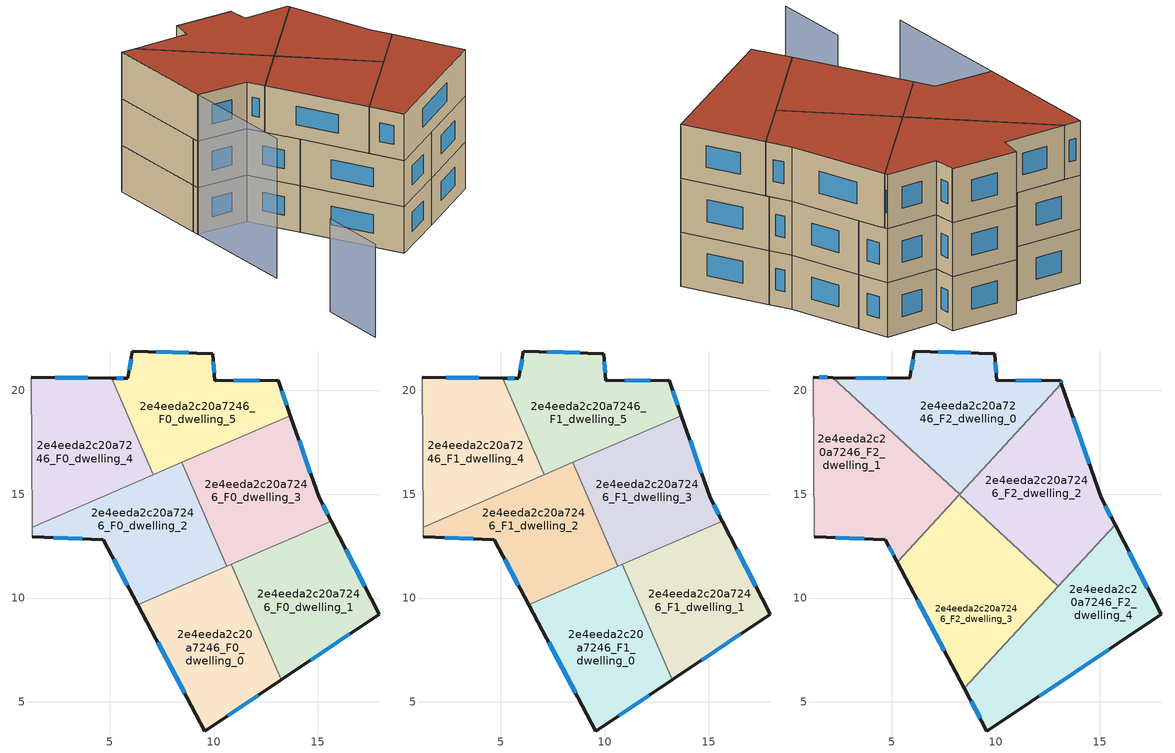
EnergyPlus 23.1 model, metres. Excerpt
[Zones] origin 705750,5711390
2e4eeda2c20a7246_F0_dwelling_0
 floor ground (EU_floor_Construction): 10.85,11.63 13.25,6.06 9.57,3.6 6.34,9.68 z0
 wall outside (EU_wall_Construction): 6.34,9.68 9.57,3.6 13.25,6.06 z0:3
 wall to 2e4eeda2c20a7246_F0_dwelling_1 (EU_wall_Construction): 13.25,6.06 10.85,11.63 z0:3
 wall to 2e4eeda2c20a7246_F0_dwelling_2 (EU_wall_Construction): 10.62,11.53 6.34,9.68 z0:3
 wall to 2e4eeda2c20a7246_F0_dwelling_3 (EU_wall_Construction): 10.85,11.63 10.62,11.53 z0:3
 window (EU_Window_Construction): 10.67,4.34 12.15,5.32 / 7.31,7.86 8.61,5.42 z0.9:2.1
2e4eeda2c20a7246_F0_dwelling_1
 floor ground (EU_floor_Construction): 15.65,13.7 17.96,9.22 13.25,6.06 10.85,11.63 z0
 wall outside (EU_wall_Construction): 13.25,6.06 17.96,9.22 15.65,13.7 z0:3
 wall to 2e4eeda2c20a7246_F0_dwelling_3 (EU_wall_Construction): 15.65,13.7 10.85,11.63 z0:3
 window (EU_Window_Construction): 17.27,10.56 16.34,12.36 / 14.66,7.01 16.55,8.27 z0.9:2.1
2e4eeda2c20a7246_F0_dwelling_2
 floor ground (EU_floor_Construction): 8.47,16.53 10.62,11.53 6.34,9.68 4.68,12.81 1.26,12.96 1.26,13.42 z0
 wall outside (EU_wall_Construction): 1.26,12.96 4.68,12.81 6.34,9.68 z0:3
 wall adiabatic (EU_wall_Construction): 1.26,13.42 1.26,12.96 z0:3
 wall to 2e4eeda2c20a7246_F0_dwelling_3 (EU_wall_Construction): 10.62,11.53 8.47,16.53 z0:3
 wall to 2e4eeda2c20a7246_F0_dwelling_4 (EU_wall_Construction): 7.09,15.94 1.26,13.42 z0:3
 wall to 2e4eeda2c20a7246_F0_dwelling_5 (EU_wall_Construction): 8.47,16.53 7.09,15.94 z0:3
 window (EU_Window_Construction): 5.17,11.87 5.84,10.62 / 2.28,12.91 3.65,12.85 z0.9:2.1
2e4eeda2c20a7246_F0_dwelling_3
 floor ground (EU_floor_Construction): 13.69,18.79 15.07,14.83 15.65,13.7 10.62,11.53 8.47,16.53 z0
 wall outside (EU_wall_Construction): 15.65,13.7 15.07,14.83 13.69,18.79 z0:3
 wall to 2e4eeda2c20a7246_F0_dwelling_5 (EU_wall_Construction): 13.69,18.79 8.47,16.53 z0:3
 window (EU_Window_Construction): 14.65,16.02 14.1,17.6 / 15.48,14.04 15.24,14.49 z0.9:2.1
2e4eeda2c20a7246_F0_dwelling_4
 floor ground (EU_floor_Construction): 5.09,20.58 7.09,15.94 1.26,13.42 1.21,20.63 z0
 wall outside (EU_wall_Construction): 5.09,20.58 1.21,20.63 z0:3
 wall to 2e4eeda2c20a7246_F0_dwelling_5 (EU_wall_Construction): 7.09,15.94 5.09,20.58 z0:3
 wall adiabatic (EU_wall_Construction): 1.21,20.63 1.26,13.42 z0:3
 window (EU_Window_Construction): 3.93,20.6 2.37,20.62 z0.9:2.1
2e4eeda2c20a7246_F0_dwelling_5
 floor ground (EU_floor_Construction): 13.1,20.49 13.69,18.79 7.09,15.94 5.09,20.58 5.86,20.58 6.08,21.9 9.95,21.76 10.04,20.47 z0
 wall outside (EU_wall_Construction): 13.69,18.79 13.1,20.49 10.04,20.47 9.95,21.76 6.08,21.9 5.86,20.58 5.09,20.58 z0:3
 window (EU_Window_Construction): 13.51,19.3 13.28,19.98 / 5.63,20.58 5.32,20.58 / 6.02,21.5 5.93,20.97 / 8.79,21.8 7.24,21.86 / 10.02,20.85 9.98,21.38 / 12.19,20.48 10.96,20.47 z0.9:2.1
2e4eeda2c20a7246_F1_dwelling_0
 floor to 2e4eeda2c20a7246_F0_dwelling_0 (EU_floor_Construction): 10.85,11.63 13.25,6.06 9.57,3.6 6.34,9.68 z3
 wall outside (EU_wall_Construction): 6.34,9.68 9.57,3.6 13.25,6.06 z3:6
 wall to 2e4eeda2c20a7246_F1_dwelling_1 (EU_wall_Construction): 13.25,6.06 10.85,11.63 z3:6
 wall to 2e4eeda2c20a7246_F1_dwelling_2 (EU_wall_Construction): 10.62,11.53 6.34,9.68 z3:6
 wall to 2e4eeda2c20a7246_F1_dwelling_3 (EU_wall_Construction): 10.85,11.63 10.62,11.53 z3:6
 window (EU_Window_Construction): 10.67,4.34 12.15,5.32 / 7.31,7.86 8.61,5.42 z3.9:5.1
2e4eeda2c20a7246_F1_dwelling_1
 floor to 2e4eeda2c20a7246_F0_dwelling_1 (EU_floor_Construction): 15.65,13.7 17.96,9.22 13.25,6.06 10.85,11.63 z3
 wall outside (EU_wall_Construction): 13.25,6.06 17.96,9.22 15.65,13.7 z3:6
 wall to 2e4eeda2c20a7246_F1_dwelling_3 (EU_wall_Construction): 15.65,13.7 10.85,11.63 z3:6
 window (EU_Window_Construction): 17.27,10.56 16.34,12.36 / 14.66,7.01 16.55,8.27 z3.9:5.1
 ceiling adiabatic (EU_roof_Construction): 17.96,9.22 15.65,13.7 10.85,11.63 11.54,11.93 13.02,10.57 11.85,9.31 15.74,13.52 z6
2e4eeda2c20a7246_F1_dwelling_2
 floor to 2e4eeda2c20a7246_F0_dwelling_2 (EU_floor_Construction): 8.47,16.53 10.62,11.53 6.34,9.68 4.68,12.81 1.26,12.96 1.26,13.42 z3
 wall outside (EU_wall_Construction): 1.26,12.96 4.68,12.81 6.34,9.68 z3:6
 wall adiabatic (EU_wall_Construction): 1.26,13.42 1.26,12.96 z3:6
 wall to 2e4eeda2c20a7246_F1_dwelling_3 (EU_wall_Construction): 10.62,11.53 8.47,16.53 z3:6
 wall to 2e4eeda2c20a7246_F1_dwelling_4 (EU_wall_Construction): 7.09,15.94 1.26,13.42 z3:6
 wall to 2e4eeda2c20a7246_F1_dwelling_5 (EU_wall_Construction): 8.47,16.53 7.09,15.94 z3:6
 window (EU_Window_Construction): 5.17,11.87 5.84,10.62 / 2.28,12.91 3.65,12.85 z3.9:5.1
 ceiling adiabatic (EU_roof_Construction): 8.26,14.99 8.85,15.64 8.47,16.53 7.19,15.98 z6
2e4eeda2c20a7246_F1_dwelling_3
 floor to 2e4eeda2c20a7246_F0_dwelling_3 (EU_floor_Construction): 13.69,18.79 15.07,14.83 15.65,13.7 10.62,11.53 8.47,16.53 z3
 wall outside (EU_wall_Construction): 15.65,13.7 15.07,14.83 13.69,18.79 z3:6
 wall to 2e4eeda2c20a7246_F1_dwelling_5 (EU_wall_Construction): 13.69,18.79 8.47,16.53 z3:6
 window (EU_Window_Construction): 14.65,16.02 14.1,17.6 / 15.48,14.04 15.24,14.49 z3.9:5.1
 ceiling adiabatic (EU_roof_Construction): 8.85,15.64 10.47,17.4 8.47,16.53 z6
2e4eeda2c20a7246_F1_dwelling_4
 floor to 2e4eeda2c20a7246_F0_dwelling_4 (EU_floor_Construction): 5.09,20.58 7.09,15.94 1.26,13.42 1.21,20.63 z3
 wall outside (EU_wall_Construction): 5.09,20.58 1.21,20.63 z3:6
 wall to 2e4eeda2c20a7246_F1_dwelling_5 (EU_wall_Construction): 7.09,15.94 5.09,20.58 z3:6
 wall adiabatic (EU_wall_Construction): 1.21,20.63 1.26,13.42 z3:6
 window (EU_Window_Construction): 3.93,20.6 2.37,20.62 z3.9:5.1
2e4eeda2c20a7246_F1_dwelling_5
 floor to 2e4eeda2c20a7246_F0_dwelling_5 (EU_floor_Construction): 13.1,20.49 13.69,18.79 7.09,15.94 5.09,20.58 5.86,20.58 6.08,21.9 9.95,21.76 10.04,20.47 z3
 wall outside (EU_wall_Construction): 13.69,18.79 13.1,20.49 10.04,20.47 9.95,21.76 6.08,21.9 5.86,20.58 5.09,20.58 z3:6
 window (EU_Window_Construction): 13.51,19.3 13.28,19.98 / 5.63,20.58 5.32,20.58 / 6.02,21.5 5.93,20.97 / 8.79,21.8 7.24,21.86 / 10.02,20.85 9.98,21.38 / 12.19,20.48 10.96,20.47 z3.9:5.1
2e4eeda2c20a7246_F2_dwelling_0
 floor to 2e4eeda2c20a7246_F1_dwelling_5 (EU_floor_Construction): 13.1,20.49 13.16,20.31 10.47,17.4 7.19,15.98 7,16.15 5.09,20.58 5.86,20.58 6.08,21.9 9.95,21.76 10.04,20.47 z6
 floor adiabatic (EU_floor_Construction): 10.47,17.4 8.26,14.99 7.19,15.98 z6
 floor to 2e4eeda2c20a7246_F1_dwelling_4 (EU_floor_Construction): 5.09,20.58 7,16.15 2.15,20.62 z6
 wall outside (EU_wall_Construction): 13.16,20.31 13.1,20.49 10.04,20.47 9.95,21.73 9.95,21.76 6.08,21.9 5.86,20.58 2.15,20.62 z6:9
 wall to 2e4eeda2c20a7246_F2_dwelling_1 (EU_wall_Construction): 2.15,20.62 8.26,14.99 z6:9
 wall to 2e4eeda2c20a7246_F2_dwelling_2 (EU_wall_Construction): 8.26,14.99 13.16,20.31 z6:9
 window (EU_Window_Construction): 12.19,20.48 10.96,20.47 / 13.14,20.37 13.12,20.44 / 4.75,20.59 3.26,20.61 / 6.02,21.5 5.93,20.97 / 8.79,21.8 7.24,21.86 / 10.02,20.84 9.98,21.35 z6.9:8.1
 roof outside (EU_roof_Construction): 8.26,14.99 13.16,20.31 13.1,20.49 10.04,20.47 9.95,21.73 9.95,21.76 6.08,21.9 5.86,20.58 2.15,20.62 z9
2e4eeda2c20a7246_F2_dwelling_1
 floor to 2e4eeda2c20a7246_F1_dwelling_4 (EU_floor_Construction): 7,16.15 7.09,15.94 1.26,13.42 1.21,20.63 2.15,20.62 z6
 floor to 2e4eeda2c20a7246_F1_dwelling_5 (EU_floor_Construction): 7.19,15.98 7.09,15.94 7,16.15 z6
 floor to 2e4eeda2c20a7246_F1_dwelling_2 (EU_floor_Construction): 8.26,14.99 5.25,11.73 4.68,12.81 1.26,12.96 1.26,13.42 7.19,15.98 z6
 wall outside (EU_wall_Construction): 1.26,12.96 4.68,12.81 5.25,11.73 / 2.15,20.62 1.21,20.63 z6:9
 wall adiabatic (EU_wall_Construction): 1.21,20.63 1.26,12.96 z6:9
 wall to 2e4eeda2c20a7246_F2_dwelling_3 (EU_wall_Construction): 5.25,11.73 8.24,14.97 z6:9
 wall to 2e4eeda2c20a7246_F2_dwelling_2 (EU_wall_Construction): 8.24,14.97 8.26,14.99 z6:9
 window (EU_Window_Construction): 2.28,12.91 3.65,12.85 / 1.87,20.62 1.49,20.63 / 4.85,12.49 5.08,12.05 z6.9:8.1
 roof outside (EU_roof_Construction): 5.25,11.73 8.26,14.99 2.15,20.62 1.21,20.63 1.26,12.96 4.68,12.81 z9
2e4eeda2c20a7246_F2_dwelling_2
 floor to 2e4eeda2c20a7246_F1_dwelling_2 (EU_floor_Construction): 8.85,15.64 9.73,13.6 8.24,14.97 z6
 floor to 2e4eeda2c20a7246_F1_dwelling_3 (EU_floor_Construction): 13.69,18.79 15.07,14.83 15.65,13.7 11.54,11.93 9.73,13.6 8.85,15.64 10.47,17.4 z6
 floor to 2e4eeda2c20a7246_F1_dwelling_5 (EU_floor_Construction): 13.16,20.31 13.69,18.79 10.47,17.4 z6
 floor adiabatic (EU_floor_Construction): 15.65,13.7 15.74,13.52 13.02,10.57 11.54,11.93 z6
 wall outside (EU_wall_Construction): 15.74,13.53 15.07,14.83 13.16,20.31 z6:9
 wall to 2e4eeda2c20a7246_F2_dwelling_3 (EU_wall_Construction): 8.24,14.97 13.02,10.57 z6:9
 wall to 2e4eeda2c20a7246_F2_dwelling_4 (EU_wall_Construction): 13.02,10.57 15.74,13.53 z6:9
 window (EU_Window_Construction): 14.5,16.47 13.73,18.67 / 15.54,13.92 15.27,14.44 z6.9:8.1
 roof outside (EU_roof_Construction): 13.02,10.57 15.74,13.53 15.07,14.83 13.16,20.31 8.24,14.97 z9
2e4eeda2c20a7246_F2_dwelling_3
 floor to 2e4eeda2c20a7246_F1_dwelling_0 (EU_floor_Construction): 10.85,11.63 11.85,9.31 8.48,5.65 6.34,9.68 z6
 floor to 2e4eeda2c20a7246_F1_dwelling_2 (EU_floor_Construction): 9.73,13.6 10.62,11.53 6.34,9.68 5.25,11.73 8.24,14.97 z6
 floor to 2e4eeda2c20a7246_F1_dwelling_3 (EU_floor_Construction): 11.54,11.93 10.62,11.53 9.73,13.6 z6
 floor to 2e4eeda2c20a7246_F1_dwelling_1 (EU_floor_Construction): 13.02,10.57 11.85,9.31 10.85,11.63 11.54,11.93 z6
 wall outside (EU_wall_Construction): 5.25,11.73 8.48,5.65 z6:9
 wall to 2e4eeda2c20a7246_F2_dwelling_4 (EU_wall_Construction): 8.48,5.65 13.02,10.57 z6:9
 window (EU_Window_Construction): 6.22,9.91 7.52,7.47 z6.9:8.1
 roof outside (EU_roof_Construction): 8.48,5.65 13.02,10.57 8.24,14.97 5.25,11.73 z9
2e4eeda2c20a7246_F2_dwelling_4
 floor to 2e4eeda2c20a7246_F1_dwelling_1 (EU_floor_Construction): 15.74,13.52 17.96,9.22 13.25,6.06 11.85,9.3 z6
 floor to 2e4eeda2c20a7246_F1_dwelling_0 (EU_floor_Construction): 11.85,9.3 13.25,6.06 9.57,3.6 8.48,5.65 z6
 wall outside (EU_wall_Construction): 8.48,5.65 9.57,3.6 17.96,9.22 15.74,13.53 z6:9
 window (EU_Window_Construction): 17.3,10.51 16.41,12.24 / 12.08,5.28 15.45,7.53 / 8.81,5.04 9.25,4.21 z6.9:8.1
 roof outside (EU_roof_Construction): 17.96,9.22 15.74,13.53 8.48,5.65 9.57,3.6 z9
shading: 1.07,-0.81 1.07,-5.35 z0:6; 1.21,20.63 1.31,5.01 z0:9
[Building]
EU S2 Campaign: North Axis=0; Terrain=City; Solar Distribution=FullExterior
[Site:Location]
London: Latitude=51.5; Longitude=-0.5; Time Zone=0; Elevation=25
[SizingPeriod:WeatherFileDays]
AnnualSizingPeriod: Begin Month=1; Begin Day of Month=1; End Month=12; End Day of Month=31; Day of Week for Start Day=Monday; Use Weather File Daylight Saving Period=No; Use Weather File Rain and Snow Indicators=No
[MATERIAL]
EU_InternalMass_Material: Roughness=MediumRough; Thickness=0.1; Conductivity=1; Density=1800; Specific Heat=900; Thermal Absorptance=0.9; Solar Absorptance=0.7; Visible Absorptance=0.7
[MATERIAL:NOMASS] Roughness=MediumRough; Thermal Absorptance=0.9; Solar Absorptance=0.7; Visible Absorptance=0.7
Name | Thermal Resistance
EU_wall_NoMass | 1.04674
EU_roof_NoMass | 4.32442
EU_floor_NoMass | 2.04616
[WINDOWMATERIAL:SIMPLEGLAZINGSYSTEM]
EU_Window_SimpleGlazing: UFactor=4.25843; Solar Heat Gain Coefficient=0.85; Visible Transmittance=0.85
[CONSTRUCTION]
EU_wall_Construction: EU_wall_NoMass
EU_roof_Construction: EU_roof_NoMass
EU_floor_Construction: EU_floor_NoMass
EU_InternalMass_Construction: EU_InternalMass_Material
EU_Window_Construction: EU_Window_SimpleGlazing
[ZONE] Type=1; Multiplier=1; Ceiling Height=autocalculate; Floor Area=autocalculate; Part of Total Floor Area=Yes
Name | Volume
2e4eeda2c20a7246_F0_dwelling_0; 2e4eeda2c20a7246_F1_dwelling_0 | 90.1384
2e4eeda2c20a7246_F2_dwelling_0 | 108.176
2e4eeda2c20a7246_F0_dwelling_1; 2e4eeda2c20a7246_F1_dwelling_1; 2e4eeda2c20a7246_F0_dwelling_5; 2e4eeda2c20a7246_F1_dwelling_5 | 90.1414
2e4eeda2c20a7246_F2_dwelling_1 | 108.158
2e4eeda2c20a7246_F0_dwelling_2; 2e4eeda2c20a7246_F1_dwelling_2 | 90.1362
2e4eeda2c20a7246_F2_dwelling_2 | 108.182
2e4eeda2c20a7246_F0_dwelling_3; 2e4eeda2c20a7246_F1_dwelling_3 | 90.1355
2e4eeda2c20a7246_F2_dwelling_3 | 108.165
2e4eeda2c20a7246_F0_dwelling_4; 2e4eeda2c20a7246_F1_dwelling_4 | 90.1282
2e4eeda2c20a7246_F2_dwelling_4 | 108.16
[INTERNALMASS] Construction=EU_InternalMass_Construction
Name | Zone or ZoneList | Surface Area
2e4eeda2c20a7246_F0_dwelling_0_EU_InternalMass | 2e4eeda2c20a7246_F0_dwelling_0 | 30.0463
2e4eeda2c20a7246_F0_dwelling_1_EU_InternalMass | 2e4eeda2c20a7246_F0_dwelling_1 | 30.0468
2e4eeda2c20a7246_F0_dwelling_2_EU_InternalMass | 2e4eeda2c20a7246_F0_dwelling_2 | 30.0452
2e4eeda2c20a7246_F0_dwelling_3_EU_InternalMass | 2e4eeda2c20a7246_F0_dwelling_3 | 30.0452
2e4eeda2c20a7246_F0_dwelling_4_EU_InternalMass | 2e4eeda2c20a7246_F0_dwelling_4 | 30.0426
2e4eeda2c20a7246_F0_dwelling_5_EU_InternalMass | 2e4eeda2c20a7246_F0_dwelling_5 | 30.0475
2e4eeda2c20a7246_F1_dwelling_0_EU_InternalMass | 2e4eeda2c20a7246_F1_dwelling_0 | 30.0463
2e4eeda2c20a7246_F1_dwelling_1_EU_InternalMass | 2e4eeda2c20a7246_F1_dwelling_1 | 30.0468
2e4eeda2c20a7246_F1_dwelling_2_EU_InternalMass | 2e4eeda2c20a7246_F1_dwelling_2 | 30.0452
2e4eeda2c20a7246_F1_dwelling_3_EU_InternalMass | 2e4eeda2c20a7246_F1_dwelling_3 | 30.0452
2e4eeda2c20a7246_F1_dwelling_4_EU_InternalMass | 2e4eeda2c20a7246_F1_dwelling_4 | 30.0426
2e4eeda2c20a7246_F1_dwelling_5_EU_InternalMass | 2e4eeda2c20a7246_F1_dwelling_5 | 30.0475
2e4eeda2c20a7246_F2_dwelling_0_EU_InternalMass | 2e4eeda2c20a7246_F2_dwelling_0 | 36.0584
2e4eeda2c20a7246_F2_dwelling_1_EU_InternalMass | 2e4eeda2c20a7246_F2_dwelling_1 | 36.0533
2e4eeda2c20a7246_F2_dwelling_2_EU_InternalMass | 2e4eeda2c20a7246_F2_dwelling_2 | 36.0601
2e4eeda2c20a7246_F2_dwelling_3_EU_InternalMass | 2e4eeda2c20a7246_F2_dwelling_3 | 36.0569
2e4eeda2c20a7246_F2_dwelling_4_EU_InternalMass | 2e4eeda2c20a7246_F2_dwelling_4 | 36.0533
[OTHEREQUIPMENT] Fuel Type=Electricity; Design Level Calculation Method=Watts/Area; Power per Zone Floor Area=1; Fraction Latent=0; Fraction Radiant=0; Fraction Lost=0; Carbon Dioxide Generation Rate=0; EndUse Subcategory=EU_Step8_InternalGains
Name | Zone or ZoneList or Space or SpaceList | Schedule
EU_Step8_InternalGain_2e4eeda2c20a7246_F0_dwelling_0_f000 | 2e4eeda2c20a7246_F0_dwelling_0 | EU_Step8_GainSchedule_2e4eeda2c20a7246_F0_dwelling_0_f000
EU_Step8_InternalGain_2e4eeda2c20a7246_F0_dwelling_1_f000 | 2e4eeda2c20a7246_F0_dwelling_1 | EU_Step8_GainSchedule_2e4eeda2c20a7246_F0_dwelling_1_f000
EU_Step8_InternalGain_2e4eeda2c20a7246_F0_dwelling_2_f000 | 2e4eeda2c20a7246_F0_dwelling_2 | EU_Step8_GainSchedule_2e4eeda2c20a7246_F0_dwelling_2_f000
EU_Step8_InternalGain_2e4eeda2c20a7246_F0_dwelling_3_f000 | 2e4eeda2c20a7246_F0_dwelling_3 | EU_Step8_GainSchedule_2e4eeda2c20a7246_F0_dwelling_3_f000
EU_Step8_InternalGain_2e4eeda2c20a7246_F0_dwelling_4_f000 | 2e4eeda2c20a7246_F0_dwelling_4 | EU_Step8_GainSchedule_2e4eeda2c20a7246_F0_dwelling_4_f000
EU_Step8_InternalGain_2e4eeda2c20a7246_F0_dwelling_5_f000 | 2e4eeda2c20a7246_F0_dwelling_5 | EU_Step8_GainSchedule_2e4eeda2c20a7246_F0_dwelling_5_f000
EU_Step8_InternalGain_2e4eeda2c20a7246_F1_dwelling_0_f000 | 2e4eeda2c20a7246_F1_dwelling_0 | EU_Step8_GainSchedule_2e4eeda2c20a7246_F1_dwelling_0_f000
EU_Step8_InternalGain_2e4eeda2c20a7246_F1_dwelling_1_f000 | 2e4eeda2c20a7246_F1_dwelling_1 | EU_Step8_GainSchedule_2e4eeda2c20a7246_F1_dwelling_1_f000
EU_Step8_InternalGain_2e4eeda2c20a7246_F1_dwelling_2_f000 | 2e4eeda2c20a7246_F1_dwelling_2 | EU_Step8_GainSchedule_2e4eeda2c20a7246_F1_dwelling_2_f000
EU_Step8_InternalGain_2e4eeda2c20a7246_F1_dwelling_3_f000 | 2e4eeda2c20a7246_F1_dwelling_3 | EU_Step8_GainSchedule_2e4eeda2c20a7246_F1_dwelling_3_f000
EU_Step8_InternalGain_2e4eeda2c20a7246_F1_dwelling_4_f000 | 2e4eeda2c20a7246_F1_dwelling_4 | EU_Step8_GainSchedule_2e4eeda2c20a7246_F1_dwelling_4_f000
EU_Step8_InternalGain_2e4eeda2c20a7246_F1_dwelling_5_f000 | 2e4eeda2c20a7246_F1_dwelling_5 | EU_Step8_GainSchedule_2e4eeda2c20a7246_F1_dwelling_5_f000
EU_Step8_InternalGain_2e4eeda2c20a7246_F2_dwelling_0_f000 | 2e4eeda2c20a7246_F2_dwelling_0 | EU_Step8_GainSchedule_2e4eeda2c20a7246_F2_dwelling_0_f000
EU_Step8_InternalGain_2e4eeda2c20a7246_F2_dwelling_1_f000 | 2e4eeda2c20a7246_F2_dwelling_1 | EU_Step8_GainSchedule_2e4eeda2c20a7246_F2_dwelling_1_f000
EU_Step8_InternalGain_2e4eeda2c20a7246_F2_dwelling_2_f000 | 2e4eeda2c20a7246_F2_dwelling_2 | EU_Step8_GainSchedule_2e4eeda2c20a7246_F2_dwelling_2_f000
EU_Step8_InternalGain_2e4eeda2c20a7246_F2_dwelling_3_f000 | 2e4eeda2c20a7246_F2_dwelling_3 | EU_Step8_GainSchedule_2e4eeda2c20a7246_F2_dwelling_3_f000
EU_Step8_InternalGain_2e4eeda2c20a7246_F2_dwelling_4_f000 | 2e4eeda2c20a7246_F2_dwelling_4 | EU_Step8_GainSchedule_2e4eeda2c20a7246_F2_dwelling_4_f000
[ZONEVENTILATION:DESIGNFLOWRATE] Schedule=EU_AlwaysOn; Design Flow Rate Calculation Method=AirChanges/Hour; Air Changes per Hour=0.488719; Ventilation Type=Natural; Fan Pressure Rise=0; Fan Total Efficiency=1; Constant Term Coefficient=1; Temperature Term Coefficient=0; Velocity Term Coefficient=0; Velocity Squared Term Coefficient=0; Minimum Indoor Temperature=-100; Maximum Indoor Temperature=100; Delta Temperature=-100; Minimum Outdoor Temperature=-100; Maximum Outdoor Temperature=100; Maximum Wind Speed=40
Name | Zone or ZoneList or Space or SpaceList
EU_ConstantAir_2e4eeda2c20a7246_F0_dwelling_0 | 2e4eeda2c20a7246_F0_dwelling_0
EU_ConstantAir_2e4eeda2c20a7246_F0_dwelling_1 | 2e4eeda2c20a7246_F0_dwelling_1
EU_ConstantAir_2e4eeda2c20a7246_F0_dwelling_2 | 2e4eeda2c20a7246_F0_dwelling_2
EU_ConstantAir_2e4eeda2c20a7246_F0_dwelling_3 | 2e4eeda2c20a7246_F0_dwelling_3
EU_ConstantAir_2e4eeda2c20a7246_F0_dwelling_4 | 2e4eeda2c20a7246_F0_dwelling_4
EU_ConstantAir_2e4eeda2c20a7246_F0_dwelling_5 | 2e4eeda2c20a7246_F0_dwelling_5
EU_ConstantAir_2e4eeda2c20a7246_F1_dwelling_0 | 2e4eeda2c20a7246_F1_dwelling_0
EU_ConstantAir_2e4eeda2c20a7246_F1_dwelling_1 | 2e4eeda2c20a7246_F1_dwelling_1
EU_ConstantAir_2e4eeda2c20a7246_F1_dwelling_2 | 2e4eeda2c20a7246_F1_dwelling_2
EU_ConstantAir_2e4eeda2c20a7246_F1_dwelling_3 | 2e4eeda2c20a7246_F1_dwelling_3
EU_ConstantAir_2e4eeda2c20a7246_F1_dwelling_4 | 2e4eeda2c20a7246_F1_dwelling_4
EU_ConstantAir_2e4eeda2c20a7246_F1_dwelling_5 | 2e4eeda2c20a7246_F1_dwelling_5
EU_ConstantAir_2e4eeda2c20a7246_F2_dwelling_0 | 2e4eeda2c20a7246_F2_dwelling_0
EU_ConstantAir_2e4eeda2c20a7246_F2_dwelling_1 | 2e4eeda2c20a7246_F2_dwelling_1
EU_ConstantAir_2e4eeda2c20a7246_F2_dwelling_2 | 2e4eeda2c20a7246_F2_dwelling_2
EU_ConstantAir_2e4eeda2c20a7246_F2_dwelling_3 | 2e4eeda2c20a7246_F2_dwelling_3
EU_ConstantAir_2e4eeda2c20a7246_F2_dwelling_4 | 2e4eeda2c20a7246_F2_dwelling_4
[HVACTEMPLATE:THERMOSTAT] Constant Heating Setpoint=20; Constant Cooling Setpoint=50
EU_HeatOnly_2e4eeda2c20a7246_F0_dwelling_0; EU_HeatOnly_2e4eeda2c20a7246_F0_dwelling_1; EU_HeatOnly_2e4eeda2c20a7246_F0_dwelling_2; EU_HeatOnly_2e4eeda2c20a7246_F0_dwelling_3; EU_HeatOnly_2e4eeda2c20a7246_F0_dwelling_4; EU_HeatOnly_2e4eeda2c20a7246_F0_dwelling_5; EU_HeatOnly_2e4eeda2c20a7246_F1_dwelling_0; EU_HeatOnly_2e4eeda2c20a7246_F1_dwelling_1; EU_HeatOnly_2e4eeda2c20a7246_F1_dwelling_2; EU_HeatOnly_2e4eeda2c20a7246_F1_dwelling_3; EU_HeatOnly_2e4eeda2c20a7246_F1_dwelling_4; EU_HeatOnly_2e4eeda2c20a7246_F1_dwelling_5; EU_HeatOnly_2e4eeda2c20a7246_F2_dwelling_0; EU_HeatOnly_2e4eeda2c20a7246_F2_dwelling_1; EU_HeatOnly_2e4eeda2c20a7246_F2_dwelling_2; EU_HeatOnly_2e4eeda2c20a7246_F2_dwelling_3; EU_HeatOnly_2e4eeda2c20a7246_F2_dwelling_4
[HVACTEMPLATE:ZONE:IDEALLOADSAIRSYSTEM] System Availability Schedule=EU_AlwaysOn; Maximum Heating Supply Air Temperature=50; Minimum Cooling Supply Air Temperature=13; Maximum Heating Supply Air Humidity Ratio=0.0156; Minimum Cooling Supply Air Humidity Ratio=0.0077; Heating Limit=NoLimit; Cooling Limit=NoLimit; Heating Availability Schedule=EU_AlwaysOn; Cooling Availability Schedule=EU_CoolingOff; Dehumidification Control Type=ConstantSensibleHeatRatio; Cooling Sensible Heat Ratio=0.7; Dehumidification Setpoint=60; Humidification Control Type=None; Humidification Setpoint=30; Outdoor Air Method=None; Outdoor Air Flow Rate per Person=0.00944; Outdoor Air Flow Rate per Zone Floor Area=0; Outdoor Air Flow Rate per Zone=0; Demand Controlled Ventilation Type=None; Outdoor Air Economizer Type=NoEconomizer; Heat Recovery Type=None; Sensible Heat Recovery Effectiveness=0.7; Latent Heat Recovery Effectiveness=0.65
Name | Template Thermostat
2e4eeda2c20a7246_F0_dwelling_0 | EU_HeatOnly_2e4eeda2c20a7246_F0_dwelling_0
2e4eeda2c20a7246_F0_dwelling_1 | EU_HeatOnly_2e4eeda2c20a7246_F0_dwelling_1
2e4eeda2c20a7246_F0_dwelling_2 | EU_HeatOnly_2e4eeda2c20a7246_F0_dwelling_2
2e4eeda2c20a7246_F0_dwelling_3 | EU_HeatOnly_2e4eeda2c20a7246_F0_dwelling_3
2e4eeda2c20a7246_F0_dwelling_4 | EU_HeatOnly_2e4eeda2c20a7246_F0_dwelling_4
2e4eeda2c20a7246_F0_dwelling_5 | EU_HeatOnly_2e4eeda2c20a7246_F0_dwelling_5
2e4eeda2c20a7246_F1_dwelling_0 | EU_HeatOnly_2e4eeda2c20a7246_F1_dwelling_0
2e4eeda2c20a7246_F1_dwelling_1 | EU_HeatOnly_2e4eeda2c20a7246_F1_dwelling_1
2e4eeda2c20a7246_F1_dwelling_2 | EU_HeatOnly_2e4eeda2c20a7246_F1_dwelling_2
2e4eeda2c20a7246_F1_dwelling_3 | EU_HeatOnly_2e4eeda2c20a7246_F1_dwelling_3
2e4eeda2c20a7246_F1_dwelling_4 | EU_HeatOnly_2e4eeda2c20a7246_F1_dwelling_4
2e4eeda2c20a7246_F1_dwelling_5 | EU_HeatOnly_2e4eeda2c20a7246_F1_dwelling_5
2e4eeda2c20a7246_F2_dwelling_0 | EU_HeatOnly_2e4eeda2c20a7246_F2_dwelling_0
2e4eeda2c20a7246_F2_dwelling_1 | EU_HeatOnly_2e4eeda2c20a7246_F2_dwelling_1
2e4eeda2c20a7246_F2_dwelling_2 | EU_HeatOnly_2e4eeda2c20a7246_F2_dwelling_2
2e4eeda2c20a7246_F2_dwelling_3 | EU_HeatOnly_2e4eeda2c20a7246_F2_dwelling_3
2e4eeda2c20a7246_F2_dwelling_4 | EU_HeatOnly_2e4eeda2c20a7246_F2_dwelling_4
[SIZING:ZONE] Zone Cooling Design Supply Air Temperature Input Method=SupplyAirTemperature; Zone Cooling Design Supply Air Temperature=13; Zone Heating Design Supply Air Temperature Input Method=SupplyAirTemperature; Zone Heating Design Supply Air Temperature=50; Zone Cooling Design Supply Air Humidity Ratio=0.008; Zone Heating Design Supply Air Humidity Ratio=0.008; Cooling Design Air Flow Method=DesignDay; Cooling Design Air Flow Rate=0; Cooling Minimum Air Flow per Zone Floor Area=0.000762; Cooling Minimum Air Flow=0; Cooling Minimum Air Flow Fraction=0.2; Heating Design Air Flow Method=DesignDay; Heating Design Air Flow Rate=0; Heating Maximum Air Flow per Zone Floor Area=0.002032; Heating Maximum Air Flow=0.141576; Heating Maximum Air Flow Fraction=0.3; Account for Dedicated Outdoor Air System=No; Dedicated Outdoor Air System Control Strategy=NeutralSupplyAir; Dedicated Outdoor Air Low Setpoint Temperature for Design=autosize; Dedicated Outdoor Air High Setpoint Temperature for Design=autosize; Zone Load Sizing Method=Sensible Load Only No Latent Load; Zone Latent Cooling Design Supply Air Humidity Ratio Input Method=HumidityRatioDifference; Zone Cooling Design Supply Air Humidity Ratio Difference=0.005; Zone Latent Heating Design Supply Air Humidity Ratio Input Method=HumidityRatioDifference; Zone Humidification Design Supply Air Humidity Ratio Difference=0.005
2e4eeda2c20a7246_F0_dwelling_0; 2e4eeda2c20a7246_F0_dwelling_1; 2e4eeda2c20a7246_F0_dwelling_2; 2e4eeda2c20a7246_F0_dwelling_3; 2e4eeda2c20a7246_F0_dwelling_4; 2e4eeda2c20a7246_F0_dwelling_5; 2e4eeda2c20a7246_F1_dwelling_0; 2e4eeda2c20a7246_F1_dwelling_1; 2e4eeda2c20a7246_F1_dwelling_2; 2e4eeda2c20a7246_F1_dwelling_3; 2e4eeda2c20a7246_F1_dwelling_4; 2e4eeda2c20a7246_F1_dwelling_5; 2e4eeda2c20a7246_F2_dwelling_0; 2e4eeda2c20a7246_F2_dwelling_1; 2e4eeda2c20a7246_F2_dwelling_2; 2e4eeda2c20a7246_F2_dwelling_3; 2e4eeda2c20a7246_F2_dwelling_4
[SCHEDULE:CONSTANT]
Name | Hourly Value
EU_AlwaysOn | 1
EU_CoolingOff | 0
[SCHEDULE:FILE] Column Number=1; Rows to Skip at Top=0; Number of Hours of Data=8760; Column Separator=Comma; Interpolate to Timestep=No; Minutes per Item=60; Adjust Schedule for Daylight Savings=Yes
Name | File
EU_Step8_GainSchedule_2e4eeda2c20a7246_F0_dwelling_0_f000 | ../../schedules/2e4eeda2c20a7246/2e4eeda2c20a7246_F0_dwelling_0_f000_gain.csv
EU_Step8_GainSchedule_2e4eeda2c20a7246_F0_dwelling_1_f000 | ../../schedules/2e4eeda2c20a7246/2e4eeda2c20a7246_F0_dwelling_1_f000_gain.csv
EU_Step8_GainSchedule_2e4eeda2c20a7246_F0_dwelling_2_f000 | ../../schedules/2e4eeda2c20a7246/2e4eeda2c20a7246_F0_dwelling_2_f000_gain.csv
EU_Step8_GainSchedule_2e4eeda2c20a7246_F0_dwelling_3_f000 | ../../schedules/2e4eeda2c20a7246/2e4eeda2c20a7246_F0_dwelling_3_f000_gain.csv
EU_Step8_GainSchedule_2e4eeda2c20a7246_F0_dwelling_4_f000 | ../../schedules/2e4eeda2c20a7246/2e4eeda2c20a7246_F0_dwelling_4_f000_gain.csv
EU_Step8_GainSchedule_2e4eeda2c20a7246_F0_dwelling_5_f000 | ../../schedules/2e4eeda2c20a7246/2e4eeda2c20a7246_F0_dwelling_5_f000_gain.csv
EU_Step8_GainSchedule_2e4eeda2c20a7246_F1_dwelling_0_f000 | ../../schedules/2e4eeda2c20a7246/2e4eeda2c20a7246_F1_dwelling_0_f000_gain.csv
EU_Step8_GainSchedule_2e4eeda2c20a7246_F1_dwelling_1_f000 | ../../schedules/2e4eeda2c20a7246/2e4eeda2c20a7246_F1_dwelling_1_f000_gain.csv
EU_Step8_GainSchedule_2e4eeda2c20a7246_F1_dwelling_2_f000 | ../../schedules/2e4eeda2c20a7246/2e4eeda2c20a7246_F1_dwelling_2_f000_gain.csv
EU_Step8_GainSchedule_2e4eeda2c20a7246_F1_dwelling_3_f000 | ../../schedules/2e4eeda2c20a7246/2e4eeda2c20a7246_F1_dwelling_3_f000_gain.csv
EU_Step8_GainSchedule_2e4eeda2c20a7246_F1_dwelling_4_f000 | ../../schedules/2e4eeda2c20a7246/2e4eeda2c20a7246_F1_dwelling_4_f000_gain.csv
EU_Step8_GainSchedule_2e4eeda2c20a7246_F1_dwelling_5_f000 | ../../schedules/2e4eeda2c20a7246/2e4eeda2c20a7246_F1_dwelling_5_f000_gain.csv
EU_Step8_GainSchedule_2e4eeda2c20a7246_F2_dwelling_0_f000 | ../../schedules/2e4eeda2c20a7246/2e4eeda2c20a7246_F2_dwelling_0_f000_gain.csv
EU_Step8_GainSchedule_2e4eeda2c20a7246_F2_dwelling_1_f000 | ../../schedules/2e4eeda2c20a7246/2e4eeda2c20a7246_F2_dwelling_1_f000_gain.csv
EU_Step8_GainSchedule_2e4eeda2c20a7246_F2_dwelling_2_f000 | ../../schedules/2e4eeda2c20a7246/2e4eeda2c20a7246_F2_dwelling_2_f000_gain.csv
EU_Step8_GainSchedule_2e4eeda2c20a7246_F2_dwelling_3_f000 | ../../schedules/2e4eeda2c20a7246/2e4eeda2c20a7246_F2_dwelling_3_f000_gain.csv
EU_Step8_GainSchedule_2e4eeda2c20a7246_F2_dwelling_4_f000 | ../../schedules/2e4eeda2c20a7246/2e4eeda2c20a7246_F2_dwelling_4_f000_gain.csv
